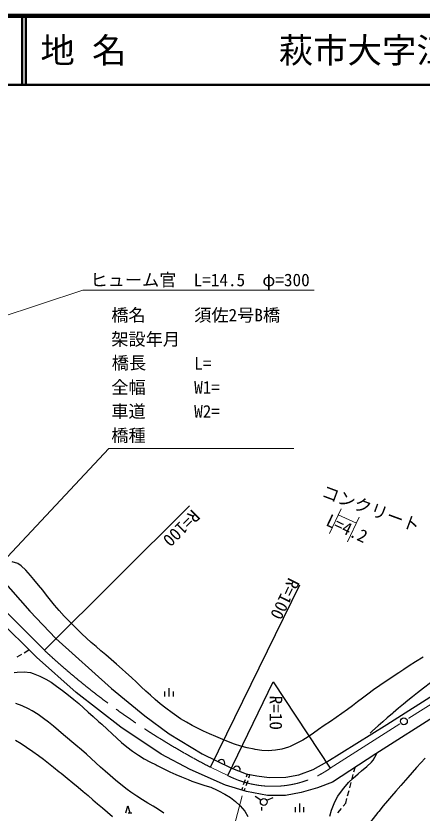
# Model space of a CAD drawing. Units: millimetres, scale not verified. Extents: x 40000 to 680000, y 20000 to 380000.
# Drawn here: x 366826 to 425851, y 264086 to 380000 of the extents above; entities that cross this region are included whole.
import ezdxf
from ezdxf.enums import TextEntityAlignment as Align

# ---------------------------------------------------------------- set-up
doc = ezdxf.new("R2010")
doc.units = ezdxf.units.MM
doc.header["$LTSCALE"] = 1000
doc.linetypes.add('CHAIN', pattern=[18.5, 12, -1.5, 3.5, -1.5])
for name, color, linetype, lineweight in [('M-BGD', 7, 'Continuous', 25), ('M-BMK', 2, 'CHAIN', 13), ('M-BMK-SRVR', 3, 'Continuous', 25), ('M-STR-HTXT', 7, 'Continuous', 13), ('M-TTL', 2, 'Continuous', 140), ('M-TTL-LINE', 7, 'Continuous', 50)]:
    doc.layers.add(name, color=color, linetype=linetype, lineweight=lineweight)
doc.layers.add('M-STR-STR1', color=7, linetype='Continuous')
doc.layers.add('M-TTL-TXT', color=7, linetype='Continuous')
doc.styles.add('ＭＳ ゴシック', font='')
doc.styles.get('ＭＳ ゴシック').set_extended_font_data('MS Gothic')

msp = doc.modelspace()

# ---------------------------------------------------------------- linework, layer by layer
at = {"layer": 'M-BGD'}
for p, q in [((370964, 287752), (392058, 308739)), ((364625, 298226), (368831, 293448)), ((395113, 270739), (408107, 297253)), ((368831, 293448), (372635, 289451)), ((369835, 286746), (363552, 292914)), ((372635, 289451), (380713, 282197)), ((368019, 287409), (368720, 287840)), ((366997, 286780), (367678, 287199)), ((375562, 281612), (369835, 286746)), ((397615, 269531), (404219, 283146)), ((404219, 283146), (412515, 270605)), ((420747, 276943), (430022, 282896)), ((380713, 282197), (385561, 278207)), ((388474, 281014), (388474, 281764)), ((389099, 281014), (389099, 282264)), ((389724, 281014), (389724, 281764)), ((382075, 276560), (375562, 281612)), ((432433, 281214), (419132, 272685)), ((385561, 278207), (389111, 275602)), ((387946, 272665), (382075, 276560)), ((411998, 271516), (420747, 276943)), ((389111, 275602), (393881, 272678)), ((392164, 270430), (387946, 272665)), ((393881, 272678), (398080, 270677)), ((419132, 272685), (412820, 268573)), ((410039, 270436), (411998, 271516)), ((397272, 268144), (392164, 270430)), ((398080, 270677), (400300, 269798)), ((407928, 269622), (410039, 270436)), ((415954, 270064), (416129, 270728)), ((399917, 268221), (400183, 268976)), ((400300, 269798), (401839, 269490)), ((400316, 269353), (400461, 269766)), ((400693, 269220), (400839, 269633)), ((401839, 269490), (403642, 269270)), ((403642, 269270), (406038, 269314)), ((406038, 269314), (407928, 269622)), ((415649, 268904), (415852, 269677)), ((400324, 267224), (397272, 268144)), ((399639, 267431), (399785, 267844)), ((400295, 268088), (400560, 268843)), ((412820, 268573), (410668, 267735)), ((415343, 267743), (415547, 268517)), ((400016, 267298), (400162, 267711)), ((403376, 266650), (400324, 267224)), ((406020, 266624), (403376, 266650)), ((408293, 267084), (406020, 266624)), ((410668, 267735), (408293, 267084)), ((415038, 266583), (415241, 267356)), ((402423, 265961), (401582, 266501)), ((403282, 265954), (404192, 266368)), ((408068, 264215), (408068, 265465)), ((414386, 265066), (414761, 265531)), ((414761, 265531), (414936, 266196)), ((382802, 264118), (383102, 265118)), ((383102, 265118), (383402, 264118)), ((402530, 264930), (402504, 264452)), ((407443, 264215), (407443, 264965)), ((408693, 264215), (408693, 264965)), ((413632, 264132), (414135, 264755)), ((383152, 264118), (383652, 264118))]:
    msp.add_line(p, q, dxfattribs=at)
for points in [[(426021, 286775), (424915, 286069), (423991, 285477), (423195, 284963), (422474, 284491), (421775, 284025), (421042, 283531), (420222, 282972), (419718, 282626), (418804, 281986), (417975, 281382), (417204, 280806), (416468, 280246), (415741, 279692), (414998, 279135), (414216, 278565), (413369, 277971), (412547, 277419), (411637, 276804), (410819, 276229), (410052, 275690), (409296, 275180), (408511, 274694), (407657, 274226), (406694, 273770), (406435, 273658), (405491, 273357), (404538, 273222), (403505, 273144), (402584, 273174), (401584, 273330), (401465, 273355), (400414, 273589), (399491, 273828), (398615, 274101), (397706, 274438), (396893, 274778), (395874, 275218), (394939, 275625), (394066, 276018), (393234, 276414), (392422, 276832), (391606, 277292), (390767, 277811), (389882, 278407), (389512, 278671), (388615, 279338), (387805, 279977), (387060, 280599), (386361, 281213), (385685, 281829), (385014, 282456), (384327, 283104), (383603, 283784), (382821, 284504), (382284, 284988), (381440, 285734), (380645, 286426), (379890, 287075), (379166, 287695), (378465, 288299), (377776, 288900), (377092, 289511), (376403, 290145), (375701, 290815), (374976, 291535), (374220, 292316), (373833, 292727), (373093, 293549), (372441, 294317), (371847, 295050), (371281, 295769), (370713, 296494), (370112, 297243), (369448, 298037), (368939, 298617), (368267, 299382), (367600, 300026), (367118, 300382), (366265, 300638)], [(366556, 284523), (367019, 284593), (368025, 284643), (368953, 284507), (369324, 284394), (370319, 284005), (371167, 283579), (371944, 283099), (372728, 282550), (373592, 281919), (374473, 281253), (375254, 280620), (375968, 280005), (376647, 279392), (377325, 278766), (378035, 278110), (378812, 277409), (379290, 276989), (380102, 276262), (380817, 275595), (381488, 274964), (382172, 274348), (382922, 273723), (383771, 273084), (384650, 272483), (385450, 271994), (386265, 271548), (387190, 271076), (387356, 270992), (388333, 270510), (389209, 270092), (390046, 269712), (390904, 269342), (391845, 268952), (392393, 268730), (393386, 268378), (394279, 268113), (395150, 267831), (396080, 267425), (396277, 267322), (397204, 266819), (398004, 266342), (398752, 265786), (399435, 265145), (400079, 264352), (400539, 263562)], [(427073, 283037), (426046, 282232), (425195, 281565), (424466, 280989), (423801, 280457), (423146, 279922), (422444, 279336), (421640, 278651), (421558, 278581), (420782, 277913), (420135, 277351), (419474, 276763), (418652, 276022), (418295, 275698)], [(388320, 264052), (387545, 264587), (386775, 265072), (385998, 265537), (385206, 266012), (384386, 266527), (383529, 267113), (382968, 267530), (382084, 268225), (381274, 268889), (380522, 269530), (379811, 270156), (379126, 270772), (378452, 271387), (377771, 272007), (377070, 272639), (376331, 273291), (375539, 273970), (374678, 274682), (374603, 274743), (373756, 275446), (372995, 276100), (372282, 276715), (371581, 277299), (370854, 277860), (370065, 278406), (369177, 278947), (368670, 279225), (367707, 279687), (366817, 280017)], [(366759, 274687), (367561, 274198), (368378, 273662), (369284, 273043), (370083, 272467), (370822, 271909), (371545, 271341), (372299, 270740), (373129, 270080), (373386, 269877), (374270, 269173), (375092, 268501), (375863, 267855), (376597, 267231), (377304, 266621), (377997, 266020), (378688, 265423), (379389, 264823), (380113, 264216), (380870, 263594)], [(412445, 263642), (412703, 264521), (413059, 265475), (413131, 265634), (413614, 266525), (414159, 267286), (414497, 267720), (415181, 268509), (415850, 269142), (416567, 269773), (417057, 270224), (417825, 270860), (418506, 271483), (418746, 271799), (419229, 272632), (419300, 272792)], [(426291, 272077), (425653, 271384), (425044, 270700), (424435, 270002), (423798, 269264), (423104, 268463), (422779, 268090), (422063, 267274), (421427, 266551), (420826, 265858), (420215, 265133), (419549, 264313), (419414, 264144), (418750, 263294), (418184, 262544), (417679, 261845), (417197, 261147), (416700, 260400), (416148, 259556), (415504, 258563), (415137, 257997)]]:
    msp.add_lwpolyline(points, dxfattribs=at)
msp.add_circle((402851, 265701), 500, dxfattribs=at)
for centre in [(396677, 271364), (398926, 270399)]:
    msp.add_arc(centre, 500, 336.36796, 156.36796, dxfattribs=at)
at = {"layer": 'M-BMK'}
for p, q in [((370964, 287752), (364481, 294232)), ((423914, 277879), (443957, 290515)), ((412515, 270605), (423914, 277879)), ((395113, 270739), (397615, 269531))]:
    msp.add_line(p, q, dxfattribs=at)
for centre, radius, start, end in [((445346, 367689), 109191, 227.0617, 242.60995), ((404166, 282533), 14560, 243.26059, 304.98895)]:
    msp.add_arc(centre, radius, start, end, dxfattribs=at)
at = {"layer": 'M-BMK-SRVR'}
msp.add_circle((423211, 277431), 500, dxfattribs=at)
at = {"layer": 'M-STR-HTXT'}
for p, q in [((358901, 334251), (376536, 340146)), ((376536, 340146), (410154, 340146)), ((412416, 304755), (414102, 308316)), ((413682, 307429), (416301, 306257)), ((415009, 303528), (416695, 307089)), ((399708, 266604), (390976, 233443))]:
    msp.add_line(p, q, dxfattribs=at)
at = {"layer": 'M-TTL'}
msp.add_line((680000, 380000), (40000, 380000), dxfattribs=at)
at = {"layer": 'M-TTL', "color": 7, "lineweight": 13}
msp.add_lwpolyline([(364883, 300593), (380303, 317090), (407205, 317090)], dxfattribs=at)
at = {"layer": 'M-TTL-LINE'}
for p, q in [((367750, 380000), (367750, 370000)), ((368250, 380000), (368250, 370000)), ((40000, 370000), (680000, 370000))]:
    msp.add_line(p, q, dxfattribs=at)

# ---------------------------------------------------------------- texts
at = {"layer": 'M-BGD', "style": 'ＭＳ ゴシック'}
for s, rotation, p in [('R=100', 224.853, (392058, 308739)), ('R=100', 243.892, (405979, 298665)), ('R=10', 269.863, (403166, 281164))]:
    msp.add_text(s, height=1833, rotation=rotation, dxfattribs=at).set_placement(p, align=Align.BOTTOM_LEFT)
at = {"layer": 'M-STR-HTXT', "style": 'ＭＳ ゴシック'}
msp.add_text('ヒューム官\u3000L=14.5\u3000φ=300', height=1833, dxfattribs=at).set_placement((377654, 340146), align=Align.BOTTOM_LEFT)
for s, rotation, p in [('コンクリート', 339.694, (410891, 309589)), ('L=4.2', 334.722, (411501, 305478))]:
    msp.add_text(s, height=1833, rotation=rotation, dxfattribs=at).set_placement(p, align=Align.BOTTOM_LEFT)
at = {"layer": 'M-STR-STR1', "style": 'ＭＳ ゴシック'}
for s, p in [('橋名', (380683, 335031)), ('須佐2号B橋', (392728, 335031)), ('架設年月', (380683, 331531)), ('橋長', (380751, 328082)), ('L=', (392728, 328031)), ('全幅', (380683, 324531)), ('W1=', (392728, 324531)), ('車道', (380683, 321031)), ('W2=', (392728, 321031)), ('橋種', (380683, 317531))]:
    msp.add_text(s, height=1833, dxfattribs=at).set_placement(p, align=Align.BOTTOM_LEFT)
at = {"layer": 'M-TTL-TXT', "style": 'ＭＳ ゴシック'}
for s, p in [('地 名', (370380, 375000)), ('萩市大字江崎', (405024, 375000))]:
    msp.add_text(s, height=3666, dxfattribs=at).set_placement(p, align=Align.MIDDLE_LEFT)

doc.saveas('drawing.dxf')
